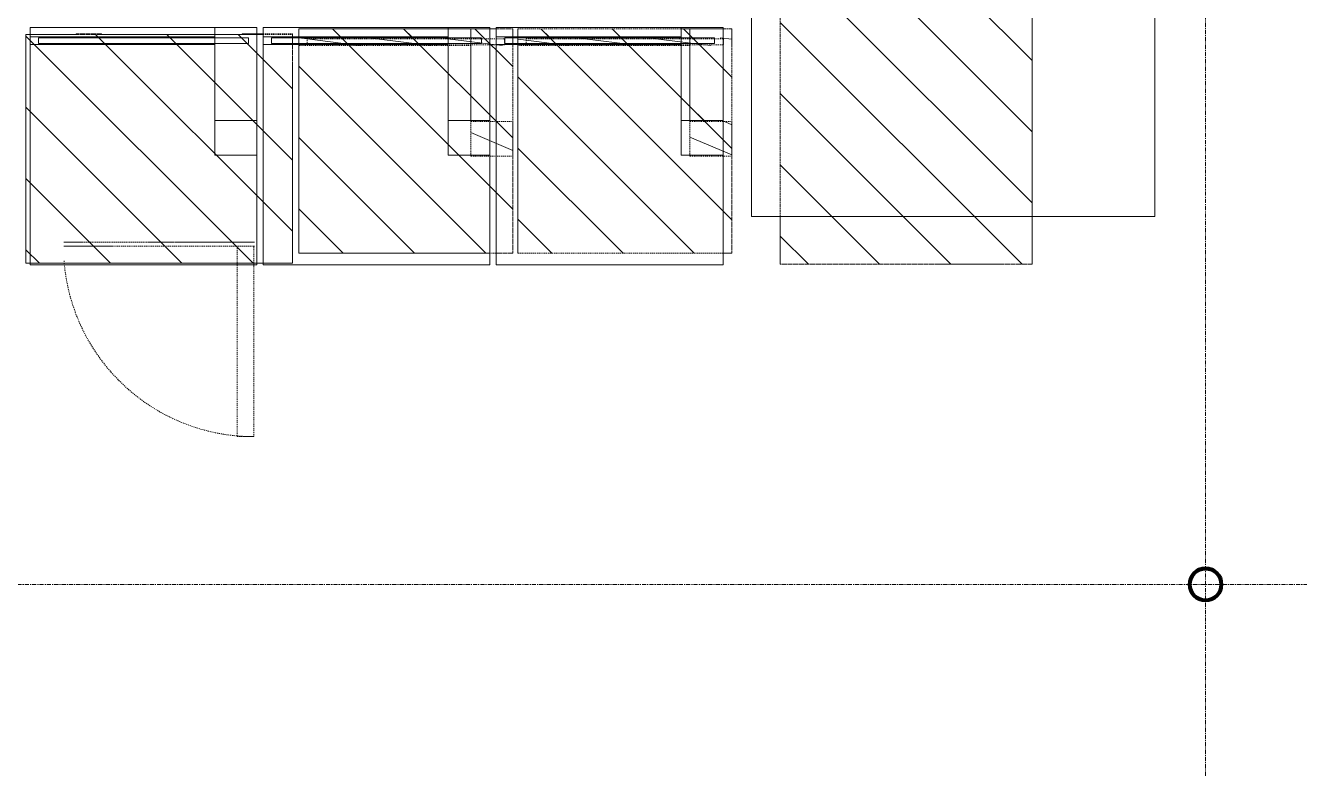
# Model space of a CAD drawing. Header units: inches. Extents: x 12491 to 15223, y 922 to 3433.
# Drawn here: x 14095.7 to 14247.4, y 2098.4 to 2187 of the extents above; entities that cross this region are included whole.
import ezdxf

# ---------------------------------------------------------------- set-up
doc = ezdxf.new("R2010")
doc.units = ezdxf.units.IN
doc.header["$MEASUREMENT"] = 0
for name, pattern in [('Dash 1_16_', [0.125, 0.0625, -0.0625]), ('Demolished', [0.1875, 0.125, -0.0625]), ('Grid Line 1_2_', [0.875, 0.5, -0.125, 0.125, -0.125])]:
    doc.linetypes.add(name, pattern=pattern)
for name, color, linetype, lineweight in [('I-FURN-2', 254, 'Demolished', 9), ('I-FURN-3', 10, 'Demolished', 9), ('I-FURN-5', 10, 'Dash 1_16_', 9), ('M-EQPM-1', 50, 'Continuous', 9), ('M-EQPM-2', 10, 'Demolished', 9), ('M-EQPM-3', 21, 'Demolished', 9), ('M-EQPM-4', 254, 'Demolished', 9), ('S-COLS-4', 52, 'Continuous', 50), ('S-COLS-5', 52, 'Continuous', 9), ('S-GRID-1', 1, 'Grid Line 1_2_', 9)]:
    doc.layers.add(name, color=color, linetype=linetype, lineweight=lineweight)
doc.layers.add('S-COLS-3', color=215, linetype='Continuous', lineweight=18, transparency=0.4)
pattern_1 = [(135, (-13006.364, -2158.645), (-4.2426407, -4.2426407), [])]
pattern_2 = [(135, (-13035.722, -2159.813), (-4.2426407, -4.2426407), [])]
pattern_3 = [(172.929, (-13035.722, -13.289), (-4.24298262, -0.525690454), [])]
pattern_4 = [(135, (-13061.809, -2159.813), (-4.2426407, -4.2426407), [])]
pattern_5 = [(172.929, (-13061.809, -13.289), (-4.24298262, -0.525690454), [])]

# ---------------------------------------------------------------- blocks, each defined once
blk = doc.blocks.new('Table-Rectangular - 72_ x 30_-V17-DEMO _ NEW PLAN SUPERIMPOSED - 1ST FLOOR')
at = {"layer": 'I-FURN-3'}
h = blk.add_hatch(dxfattribs=at)
h.set_pattern_fill('FP_14', color=256, style=0, pattern_type=2)
h.set_pattern_definition([(225, (2194.516, -13099.67), (4.2426407, -4.2426407), [])])
h.paths.add_polyline_path([(36, 15), (-36, 15), (-36, -15), (36, -15), (36, -8.86)], flags=0)
at = {"layer": 'I-FURN-2'}
for p, q in [((-36, -15), (-36, 15)), ((-36, 15), (-29.69, 15)), ((30.31, 15), (36, 15)), ((36, 15), (36, -15)), ((-29.69, -15), (-36, -15)), ((36, -15), (30.31, -15))]:
    blk.add_line(p, q, dxfattribs=at)
at = {"layer": 'I-FURN-3'}
for p, q in [((36, 15), (-36, 15)), ((-36, 15), (-36, -15)), ((-29.69, 15), (30.31, 15)), ((36, -15), (36, 15)), ((-36, -15), (36, -15)), ((30.31, -15), (-29.69, -15))]:
    blk.add_line(p, q, dxfattribs=at)
blk = doc.blocks.new('_Stacked Dryer - D6 - DG26CS-V40-DEMO _ NEW PLAN SUPERIMPOSED - 1ST FLOOR')
at = {"layer": 'M-EQPM-2'}
h = blk.add_hatch(dxfattribs=at)
h.set_pattern_fill('FP_58', color=256, style=0, pattern_type=2)
h.set_pattern_definition(pattern_1)
h.paths.add_polyline_path([(-5.51, 27.25), (-2.51, 27.25), (-2.51, 27.31), (-5.51, 27.31)], flags=0)
h = blk.add_hatch(dxfattribs=at)
h.set_pattern_fill('FP_58', color=256, style=0, pattern_type=2)
h.set_pattern_definition(pattern_1)
h.paths.add_polyline_path([(-11.51, 0), (20.24, 0), (20.24, 27.25), (-11.51, 27.25), (-11.51, 14.64)], flags=0)
for p, q in [((-2.51, 27.31), (-5.51, 27.31)), ((-5.51, 27.31), (-5.51, 27.25)), ((-2.51, 27.31), (-2.51, 27.25)), ((16, 27.31), (14.24, 27.31)), ((14.24, 27.31), (14.24, 27.25)), ((16, 27.31), (16.75, 27.31)), ((20.24, 27.31), (16.75, 27.31)), ((20.24, 27.31), (20.24, 27.25)), ((20.24, 27.25), (-11.51, 27.25)), ((-11.51, 27.25), (-11.51, 0)), ((-11, 27.25), (-5.51, 27.25)), ((-2.51, 27.25), (-5.51, 27.25)), ((-5.51, 27.25), (-2.51, 27.25)), ((-5.51, 27.25), (-2.51, 27.25)), ((-2.51, 27.25), (14.24, 27.25)), ((16, 27.25), (14.24, 27.25)), ((14.24, 27.25), (16, 27.25)), ((14.24, 27.25), (16, 27.25)), ((16, 27.25), (16.75, 27.25)), ((16, 27.25), (16.75, 27.25)), ((20.24, 27.25), (16.75, 27.25)), ((16.75, 27.25), (20.24, 27.25)), ((16.75, 27.25), (20.24, 27.25)), ((20.24, 0), (20.24, 27.25)), ((20.24, 27.25), (20.24, 26.96)), ((20.24, 26.95), (20.24, 26.07)), ((20.24, 26.06), (20.24, 0)), ((13.64, 2), (13.64, -20.68)), ((15.64, -20.68), (15.64, 2)), ((-11.51, 0), (20.24, 0)), ((16, 0), (-11, 0)), ((1.23, 0), (-4.94, 0)), ((3.3, 0), (1.23, 0)), ((7.49, 0), (5.42, 0)), ((9.39, 0), (7.49, 0)), ((13.23, 0), (11.04, 0)), ((13.66, 0), (13.23, 0)), ((20.24, 0), (16.75, 0)), ((-11, 0), (16, 0)), ((-4.94, 0), (13.66, 0)), ((5.42, 0), (3.3, 0)), ((11.04, 0), (9.39, 0)), ((16.75, 0), (20.24, 0)), ((13.64, -20.68), (15.64, -20.68))]:
    blk.add_line(p, q, dxfattribs=at)
blk.add_arc((15.64, 2), 22.68, 184.3791, 270, dxfattribs=at)
at = {"layer": 'M-EQPM-4'}
for p, q in [((-5.51, 27.31), (-2.51, 27.31)), ((-5.51, 27.31), (-5.51, 27.25)), ((-2.51, 27.25), (-2.51, 27.31)), ((14.24, 27.31), (16, 27.31)), ((14.24, 27.31), (14.24, 27.25)), ((16.75, 27.31), (16, 27.31)), ((16.75, 27.31), (20.24, 27.31)), ((20.24, 27.25), (20.24, 27.31)), ((-11.51, 0), (-11.51, 27.25)), ((-11.51, 27.25), (-11, 27.25)), ((16.75, 27.25), (16, 27.25)), ((3.17, 2.5), (-6.98, 2.5)), ((-6.98, 2.5), (-4.81, 2.5)), ((15.7, 2), (-6.98, 2)), ((-6.98, 2), (-1.31, 2)), ((-4.81, 2.5), (-3.23, 2.5)), ((-3.23, 2.5), (15.7, 2.5)), ((-1.31, 2), (15.7, 2)), ((5.55, 2.5), (3.17, 2.5)), ((7.86, 2.5), (5.55, 2.5)), ((15.7, 2.5), (7.86, 2.5)), ((-11, 0), (-11.51, 0)), ((20.11, 0), (-11.39, 0)), ((-8.39, 0), (17.11, 0)), ((-4.94, 0), (-3.63, 0)), ((13.67, 0), (-4.94, 0)), ((13.67, 0), (-4.94, 0)), ((-4.94, 0), (13.67, 0)), ((-3.63, 0), (-0.69, 0)), ((-0.69, 0), (1.22, 0)), ((1.22, 0), (3.3, 0)), ((3.3, 0), (13.67, 0)), ((16.75, 0), (16, 0)), ((-11.51, 0), (-11, 0)), ((-11.39, 0), (-8.39, 0)), ((16, 0), (16.75, 0)), ((17.11, 0), (20.11, 0))]:
    blk.add_line(p, q, dxfattribs=at)
blk = doc.blocks.new('_Front Washer - MAT12-V46-DEMO _ NEW PLAN SUPERIMPOSED - 1ST FLOOR')
at = {"layer": 'M-EQPM-2'}
h = blk.add_hatch(dxfattribs=at)
h.set_pattern_fill('FP_61', color=256, style=0, pattern_type=2)
h.set_pattern_definition(pattern_2)
h.paths.add_polyline_path([(-7.33, 25.66), (12.11, 25.66), (12.11, 26.75), (-8.39, 26.75), (-8.39, 25.66)], flags=0)
h = blk.add_hatch(dxfattribs=at)
h.set_pattern_fill('FP_61', color=256, style=0, pattern_type=2)
h.set_pattern_definition(pattern_2)
h.paths.add_polyline_path([(2.53, 0), (17.11, 0), (17.11, 26.75), (-8.39, 26.75), (-8.39, 0)], flags=0)
h = blk.add_hatch(dxfattribs=at)
h.set_pattern_fill('FP_61', color=256, style=0, pattern_type=2)
h.set_pattern_definition(pattern_2)
h.paths.add_polyline_path([(15.67, 15.69), (17.11, 15.69), (17.11, 26.75), (12.11, 26.75), (12.11, 15.69)], flags=0)
h = blk.add_hatch(dxfattribs=at)
h.set_pattern_fill('FP_63', color=256, style=0, pattern_type=2)
h.set_pattern_definition(pattern_3)
h.paths.add_polyline_path([(9.39, 24.75), (17.11, 24.75), (17.11, 25.66), (-8.39, 25.66), (-8.39, 24.75), (9.1, 24.75)], flags=0)
h.paths.add_polyline_path([(16.11, 24.84), (-7.39, 24.84), (-7.39, 25.56), (16.11, 25.56), (16.11, 25.24)], flags=0)
h = blk.add_hatch(dxfattribs=at)
h.set_pattern_fill('FP_63', color=256, style=0, pattern_type=2)
h.set_pattern_definition(pattern_3)
h.paths.add_polyline_path([(9.1, 24.84), (16.11, 24.84), (16.11, 25.56), (-7.39, 25.56), (-7.39, 24.84), (5.81, 24.84)], flags=0)
h = blk.add_hatch(dxfattribs=at)
h.set_pattern_fill('FP_62', color=256, style=0, pattern_type=2)
h.set_pattern_definition([(157.09, (-13035.722, -390.055), (-4.2425945, -1.7928471), [])])
h.paths.add_polyline_path([(12.11, 11.55), (17.11, 11.55), (17.11, 15.69), (12.11, 15.69), (12.11, 13.47)], flags=0)
for p, q in [((-8.39, 26.75), (14.39, 26.75)), ((-8.39, 25.8), (-8.39, 26.75)), ((-8.39, 25.66), (-8.39, 26.75)), ((-8.39, 26.75), (9.39, 26.75)), ((14.39, 26.75), (-8.39, 26.75)), ((-8.39, 26.75), (-8.39, 25.8)), ((-8.39, 25.8), (-8.39, 26.75)), ((-8.39, 26.75), (14.39, 26.75)), ((12.11, 15.69), (12.11, 26.75)), ((12.11, 26.75), (12.11, 25.66)), ((17.11, 26.75), (12.11, 26.75)), ((14.39, 26.75), (15.14, 26.75)), ((15.14, 26.75), (17.11, 26.75)), ((17.11, 26.75), (15.14, 26.75)), ((15.14, 26.75), (17.11, 26.75)), ((17.11, 26.75), (17.11, 15.69)), ((17.11, 25.8), (17.11, 26.75)), ((17.11, 25.8), (17.11, 26.75)), ((17.11, 26.75), (17.11, 25.8)), ((-8.39, 25.67), (-8.39, 25.78)), ((-8.39, 25.78), (-8.39, 25.67)), ((-8.39, 25.67), (-8.39, 25.78)), ((-8.39, 24.91), (-8.39, 25.66)), ((-8.39, 24.75), (-8.39, 25.66)), ((-8.39, 25.66), (9.39, 25.66)), ((-8.39, 25.66), (-8.39, 24.91)), ((-8.39, 24.91), (-8.39, 25.66)), ((-8.39, 24.75), (-8.39, 24.89)), ((9.39, 24.75), (-8.39, 24.75)), ((-8.39, 24.75), (-8.39, 0)), ((-8.39, 0), (-8.39, 24.75)), ((-7.39, 24.84), (-7.39, 25.56)), ((-7.39, 25.56), (9.39, 25.56)), ((9.39, 24.84), (-7.39, 24.84)), ((12.11, 25.66), (12.11, 24.75)), ((12.11, 25.56), (14.39, 25.56)), ((14.39, 24.84), (12.11, 24.84)), ((12.11, 24.75), (12.11, 11.69)), ((17.11, 25.67), (17.11, 25.79)), ((17.11, 25.67), (17.11, 25.79)), ((17.11, 25.79), (17.11, 25.67)), ((17.11, 24.9), (17.11, 25.66)), ((17.11, 24.9), (17.11, 25.66)), ((17.11, 25.66), (17.11, 24.9)), ((17.11, 24.75), (17.11, 24.89)), ((17.11, 24.75), (17.11, 24.89)), ((17.11, 24.89), (17.11, 24.75)), ((17.11, 24.75), (17.11, 11.55)), ((12.11, 11.55), (12.11, 15.69)), ((12.11, 15.69), (17.11, 15.69)), ((17.11, 15.69), (17.11, 11.55)), ((12.11, 11.55), (17.11, 11.55)), ((17.11, 0), (17.11, 11.55)), ((17.11, 11.55), (17.11, 0)), ((-8.39, 0), (17.11, 0)), ((14.39, 0), (-8.39, 0)), ((17.11, 0), (15.14, 0))]:
    blk.add_line(p, q, dxfattribs=at)
at = {"layer": 'M-EQPM-3'}
for p, q in [((9.39, 26.75), (12.11, 26.75)), ((9.39, 25.66), (12.11, 25.66)), ((9.39, 25.56), (12.11, 25.56)), ((12.11, 24.84), (9.39, 24.84)), ((12.11, 24.75), (9.39, 24.75))]:
    blk.add_line(p, q, dxfattribs=at)
at = {"layer": 'M-EQPM-4'}
for p, q in [((14.39, 26.75), (15.14, 26.75)), ((15.14, 26.75), (14.39, 26.75)), ((-8.39, 24.75), (-8.39, 24.89)), ((-8.39, 24.89), (-8.39, 24.75)), ((14.39, 25.56), (16.11, 25.56)), ((16.11, 24.84), (14.39, 24.84)), ((16.11, 25.56), (16.11, 24.84)), ((17.11, 11.55), (17.11, 24.75)), ((17.11, 11.55), (17.11, 24.75)), ((12.11, 11.69), (12.11, 11.55)), ((15.14, 0), (14.39, 0))]:
    blk.add_line(p, q, dxfattribs=at)
blk = doc.blocks.new('_Front Washer - MAT12-V48-DEMO _ NEW PLAN SUPERIMPOSED - 1ST FLOOR')
at = {"layer": 'M-EQPM-2'}
h = blk.add_hatch(dxfattribs=at)
h.set_pattern_fill('FP_67', color=256, style=0, pattern_type=2)
h.set_pattern_definition(pattern_4)
h.paths.add_polyline_path([(-7.14, 25.66), (12.11, 25.66), (12.11, 26.75), (-8.39, 26.75), (-8.39, 25.66)], flags=0)
h = blk.add_hatch(dxfattribs=at)
h.set_pattern_fill('FP_67', color=256, style=0, pattern_type=2)
h.set_pattern_definition(pattern_4)
h.paths.add_polyline_path([(12.11, 0), (17.11, 0), (17.11, 26.75), (-8.39, 26.75), (-8.39, 0), (2.72, 0)], flags=0)
h = blk.add_hatch(dxfattribs=at)
h.set_pattern_fill('FP_67', color=256, style=0, pattern_type=2)
h.set_pattern_definition(pattern_4)
h.paths.add_polyline_path([(15.86, 15.69), (17.11, 15.69), (17.11, 26.75), (12.11, 26.75), (12.11, 15.69)], flags=0)
h = blk.add_hatch(dxfattribs=at)
h.set_pattern_fill('FP_69', color=256, style=0, pattern_type=2)
h.set_pattern_definition(pattern_5)
h.paths.add_polyline_path([(11.05, 24.75), (17.11, 24.75), (17.11, 25.66), (-8.39, 25.66), (-8.39, 24.75), (9.29, 24.75)], flags=0)
h.paths.add_polyline_path([(16.05, 24.84), (-7.39, 24.84), (-7.39, 25.56), (16.11, 25.56), (16.11, 24.84)], flags=0)
h = blk.add_hatch(dxfattribs=at)
h.set_pattern_fill('FP_69', color=256, style=0, pattern_type=2)
h.set_pattern_definition(pattern_5)
h.paths.add_polyline_path([(9.29, 24.84), (16.11, 24.84), (16.11, 25.56), (-7.39, 25.56), (-7.39, 24.84), (6, 24.84)], flags=0)
h = blk.add_hatch(dxfattribs=at)
h.set_pattern_fill('FP_68', color=256, style=0, pattern_type=2)
h.set_pattern_definition([(157.09, (-13061.809, -390.055), (-4.2425945, -1.7928471), [])])
h.paths.add_polyline_path([(12.11, 11.55), (17.11, 11.55), (17.11, 15.69), (12.11, 15.69), (12.11, 13.47)], flags=0)
for p, q in [((-8.39, 26.75), (16.05, 26.75)), ((-8.39, 25.8), (-8.39, 26.75)), ((-8.39, 25.66), (-8.39, 26.75)), ((-8.39, 26.75), (11.05, 26.75)), ((16.05, 26.75), (-8.39, 26.75)), ((-8.39, 26.75), (-8.39, 25.8)), ((-8.39, 25.8), (-8.39, 26.75)), ((-8.39, 26.75), (16.05, 26.75)), ((12.11, 15.69), (12.11, 26.75)), ((12.11, 26.75), (12.11, 25.66)), ((17.11, 26.75), (12.11, 26.75)), ((16.05, 26.75), (17.11, 26.75)), ((17.11, 26.75), (17.11, 15.69)), ((17.11, 26.75), (17.11, 25.66)), ((-8.39, 25.67), (-8.39, 25.78)), ((-8.39, 25.78), (-8.39, 25.67)), ((-8.39, 25.67), (-8.39, 25.78)), ((-8.39, 24.9), (-8.39, 25.66)), ((-8.39, 24.75), (-8.39, 25.66)), ((-8.39, 25.66), (11.05, 25.66)), ((-8.39, 25.66), (-8.39, 24.9)), ((-8.39, 24.9), (-8.39, 25.66)), ((-8.39, 24.75), (-8.39, 24.89)), ((11.05, 24.75), (-8.39, 24.75)), ((-8.39, 24.75), (-8.39, 0)), ((-8.39, 0), (-8.39, 24.75)), ((-7.39, 24.84), (-7.39, 25.56)), ((-7.39, 25.56), (11.05, 25.56)), ((11.05, 24.84), (-7.39, 24.84)), ((12.11, 25.66), (12.11, 24.75)), ((12.11, 25.56), (16.05, 25.56)), ((16.05, 24.84), (12.11, 24.84)), ((12.11, 24.75), (12.11, 11.69)), ((17.11, 24.75), (17.11, 25.66)), ((17.11, 24.75), (17.11, 25.66)), ((17.11, 25.66), (17.11, 24.75)), ((17.11, 24.75), (17.11, 11.55)), ((12.11, 11.55), (12.11, 15.69)), ((12.11, 15.69), (17.11, 15.69)), ((17.11, 15.69), (17.11, 11.55)), ((12.11, 11.55), (17.11, 11.55)), ((17.11, 0), (17.11, 11.55)), ((-8.39, 0), (17.11, 0)), ((16.05, 0), (-8.39, 0))]:
    blk.add_line(p, q, dxfattribs=at)
at = {"layer": 'M-EQPM-3'}
for p, q in [((11.05, 26.75), (12.11, 26.75)), ((11.05, 25.66), (12.11, 25.66)), ((11.05, 25.56), (12.11, 25.56)), ((12.11, 24.84), (11.05, 24.84)), ((12.11, 24.75), (11.05, 24.75))]:
    blk.add_line(p, q, dxfattribs=at)
at = {"layer": 'M-EQPM-4'}
for p, q in [((16.05, 26.75), (17.11, 26.75)), ((17.11, 26.75), (16.05, 26.75)), ((17.11, 25.66), (17.11, 26.75)), ((17.11, 25.66), (17.11, 26.75)), ((-8.39, 24.75), (-8.39, 24.89)), ((-8.39, 24.89), (-8.39, 24.75)), ((16.05, 25.56), (16.11, 25.56)), ((16.11, 24.84), (16.05, 24.84)), ((16.11, 25.56), (16.11, 24.84)), ((17.11, 11.55), (17.11, 24.75)), ((17.11, 11.55), (17.11, 24.75)), ((12.11, 11.69), (12.11, 11.55)), ((17.11, 11.55), (17.11, 0)), ((17.11, 0), (16.05, 0))]:
    blk.add_line(p, q, dxfattribs=at)
blk = doc.blocks.new('_Front Washer - MAH21-V153-DEMO _ NEW PLAN SUPERIMPOSED - 1ST FLOOR')
at = {"layer": 'M-EQPM-1'}
for p, q in [((-9.14, 28.25), (17.86, 28.25)), ((-9.14, 27.44), (-9.14, 28.25)), ((-9.14, 27.44), (-9.14, 28.25)), ((-9.14, 28.25), (12.86, 28.25)), ((17.86, 28.25), (-9.14, 28.25)), ((-9.14, 28.25), (-9.14, 27.44)), ((-9.14, 27.44), (-9.14, 28.25)), ((-9.14, 28.25), (17.86, 28.25)), ((-9.14, 26.25), (-9.14, 27.44)), ((-9.14, 27.16), (-9.14, 27.44)), ((-9.14, 27.44), (-9.14, 26.25)), ((-9.14, 26.25), (-9.14, 27.44)), ((12.86, 27.44), (12.86, 28.25)), ((12.86, 28.25), (12.86, 27.44)), ((17.86, 28.25), (12.86, 28.25)), ((12.86, 17.19), (12.86, 27.44)), ((12.86, 27.44), (12.86, 27.16)), ((17.86, 28.25), (17.86, 27.44)), ((17.86, 27.44), (17.86, 28.25)), ((17.86, 27.44), (17.86, 28.25)), ((17.86, 28.25), (17.86, 27.51)), ((17.86, 27.51), (17.86, 27.16)), ((17.86, 27.44), (17.86, 17.19)), ((17.86, 27.16), (17.86, 27.44)), ((17.86, 27.16), (17.86, 27.44)), ((-9.14, 26.25), (-9.14, 27.16)), ((-9.14, 27.16), (12.86, 27.16)), ((12.86, 26.25), (-9.14, 26.25)), ((-9.14, 26.25), (-9.14, 0.19)), ((-9.14, 0.19), (-9.14, 26.25)), ((-8.14, 26.37), (-8.14, 27.03)), ((-8.14, 27.03), (12.86, 27.03)), ((12.86, 26.37), (-8.14, 26.37)), ((12.86, 27.16), (12.86, 26.25)), ((12.86, 27.03), (16.86, 27.03)), ((16.86, 26.37), (12.86, 26.37)), ((12.86, 26.25), (12.86, 13.05)), ((16.86, 27.03), (16.86, 26.37)), ((17.86, 26.25), (17.86, 27.16)), ((17.86, 26.25), (17.86, 27.16)), ((17.86, 27.16), (17.86, 26.25)), ((17.86, 13.05), (17.86, 26.25)), ((17.86, 13.05), (17.86, 26.25)), ((17.86, 26.25), (17.86, 13.05)), ((12.86, 13.05), (12.86, 17.19)), ((12.86, 17.19), (17.86, 17.19)), ((17.86, 17.19), (17.86, 13.05)), ((12.86, 13.05), (17.86, 13.05)), ((17.86, 0.19), (17.86, 13.05)), ((17.86, 13.05), (17.86, 0.19)), ((-9.14, 0.19), (-9.14, 0)), ((-9.14, 0), (-9.14, 0.19)), ((-9.14, 0), (17.86, 0)), ((17.86, 0), (-9.14, 0)), ((17.86, 0), (17.86, 0.19)), ((17.86, 0.19), (17.86, 0))]:
    blk.add_line(p, q, dxfattribs=at)
blk = doc.blocks.new('_Front Washer - MAH21-V154-DEMO _ NEW PLAN SUPERIMPOSED - 1ST FLOOR')
at = {"layer": 'M-EQPM-1'}
for p, q in [((-9.14, 28.25), (17.86, 28.25)), ((-9.14, 27.44), (-9.14, 28.25)), ((-9.14, 27.44), (-9.14, 28.25)), ((-9.14, 28.25), (12.86, 28.25)), ((17.86, 28.25), (-9.14, 28.25)), ((-9.14, 28.25), (-9.14, 27.44)), ((-9.14, 27.51), (-9.14, 28.25)), ((-9.14, 28.25), (17.86, 28.25)), ((-9.14, 26.25), (-9.14, 27.51)), ((-9.14, 26.25), (-9.14, 27.44)), ((-9.14, 27.16), (-9.14, 27.44)), ((-9.14, 27.44), (-9.14, 26.25)), ((12.86, 17.19), (12.86, 28.25)), ((12.86, 28.25), (12.86, 28.11)), ((17.86, 28.25), (12.86, 28.25)), ((12.86, 28.11), (12.86, 27.16)), ((17.86, 28.25), (17.86, 28.11)), ((17.86, 28.11), (17.86, 28.25)), ((17.86, 28.11), (17.86, 28.25)), ((17.86, 28.25), (17.86, 28.11)), ((17.86, 28.11), (17.86, 17.19)), ((17.86, 27.16), (17.86, 28.11)), ((17.86, 27.16), (17.86, 28.11)), ((17.86, 28.11), (17.86, 27.16)), ((-9.14, 26.25), (-9.14, 27.16)), ((-9.14, 27.16), (-5.65, 27.16)), ((-5.65, 26.25), (-9.14, 26.25)), ((-9.14, 26.25), (-9.14, 0.19)), ((-9.14, 0.19), (-9.14, 26.25)), ((-8.14, 26.37), (-8.14, 27.03)), ((-8.14, 27.03), (-5.65, 27.03)), ((-5.65, 26.37), (-8.14, 26.37)), ((-5.65, 27.16), (-4.92, 27.16)), ((-5.65, 27.03), (-4.92, 27.03)), ((-4.92, 26.37), (-5.65, 26.37)), ((-4.92, 26.25), (-5.65, 26.25)), ((-4.92, 27.16), (12.86, 27.16)), ((-4.92, 27.03), (12.86, 27.03)), ((12.86, 26.37), (-4.92, 26.37)), ((12.86, 26.25), (-4.92, 26.25)), ((12.86, 27.16), (12.86, 27.02)), ((12.86, 27.03), (16.86, 27.03)), ((12.86, 26.98), (12.86, 26.25)), ((15.58, 26.37), (12.86, 26.37)), ((12.86, 26.25), (12.86, 26.14)), ((12.86, 26.11), (12.86, 13.05)), ((16.86, 26.37), (15.58, 26.37)), ((16.86, 27), (16.86, 26.37)), ((17.86, 27.02), (17.86, 27.16)), ((17.86, 27.02), (17.86, 27.16)), ((17.86, 27.16), (17.86, 27.02)), ((17.86, 26.25), (17.86, 27.01)), ((17.86, 26.25), (17.86, 27.01)), ((17.86, 27.01), (17.86, 26.25)), ((17.86, 26.12), (17.86, 26.25)), ((17.86, 26.12), (17.86, 26.25)), ((17.86, 26.25), (17.86, 26.12)), ((17.86, 13.05), (17.86, 26.11)), ((17.86, 13.05), (17.86, 26.11)), ((17.86, 26.11), (17.86, 13.05)), ((12.86, 13.05), (12.86, 17.19)), ((12.86, 17.19), (15.58, 17.19)), ((15.58, 17.19), (17.86, 17.19)), ((17.86, 17.19), (17.86, 13.05)), ((12.86, 13.05), (15.58, 13.05)), ((15.58, 13.05), (17.86, 13.05)), ((17.86, 12.91), (17.86, 13.05)), ((17.86, 13.05), (17.86, 12.91)), ((17.86, 0), (17.86, 12.91)), ((17.86, 12.91), (17.86, 1.36)), ((-9.14, 0.19), (-9.14, 0)), ((-9.14, 0), (-9.14, 0.19)), ((-9.14, 0), (17.86, 0)), ((17.86, 0), (-9.14, 0)), ((17.86, 1.36), (17.86, 0))]:
    blk.add_line(p, q, dxfattribs=at)
blk = doc.blocks.new('_Front Washer - MAH21-V155-DEMO _ NEW PLAN SUPERIMPOSED - 1ST FLOOR')
at = {"layer": 'M-EQPM-1'}
for p, q in [((-9.14, 28.25), (17.86, 28.25)), ((-9.14, 28.11), (-9.14, 28.25)), ((-9.14, 28.11), (-9.14, 28.25)), ((-9.14, 28.25), (12.86, 28.25)), ((17.86, 28.25), (-9.14, 28.25)), ((-9.14, 28.25), (-9.14, 28.11)), ((-9.14, 28.11), (-9.14, 28.25)), ((-9.14, 28.25), (17.86, 28.25)), ((-9.14, 27.01), (-9.14, 28.11)), ((-9.14, 27.16), (-9.14, 28.11)), ((-9.14, 28.11), (-9.14, 27.01)), ((-9.14, 27.01), (-9.14, 28.11)), ((12.86, 17.19), (12.86, 28.25)), ((12.86, 28.25), (12.86, 28.11)), ((17.86, 28.25), (12.86, 28.25)), ((12.86, 28.11), (12.86, 27.16)), ((17.86, 28.25), (17.86, 28.11)), ((17.86, 28.11), (17.86, 28.25)), ((17.86, 28.11), (17.86, 28.25)), ((17.86, 28.25), (17.86, 28.11)), ((17.86, 28.11), (17.86, 17.19)), ((17.86, 27.16), (17.86, 28.11)), ((17.86, 27.16), (17.86, 28.11)), ((17.86, 28.11), (17.86, 27.16)), ((-9.14, 27.01), (-9.14, 27.16)), ((-9.14, 27.16), (-7.17, 27.16)), ((-9.14, 26.25), (-9.14, 27.01)), ((-9.14, 26.25), (-9.14, 27.01)), ((-9.14, 27.01), (-9.14, 26.25)), ((-9.14, 26.25), (-9.14, 27.01)), ((-7.17, 26.25), (-9.14, 26.25)), ((-9.14, 26.25), (-9.14, 26.12)), ((-9.14, 26.12), (-9.14, 26.25)), ((-9.14, 12.91), (-9.14, 26.12)), ((-9.14, 26.11), (-9.14, 12.91)), ((-8.14, 27.03), (-7.17, 27.03)), ((-8.14, 26.92), (-8.14, 27.01)), ((-8.14, 26.37), (-8.14, 26.89)), ((-7.17, 26.37), (-8.14, 26.37)), ((-7.17, 27.16), (-6.58, 27.16)), ((-7.17, 27.03), (-6.58, 27.03)), ((-6.58, 26.37), (-7.17, 26.37)), ((-6.58, 26.25), (-7.17, 26.25)), ((-6.58, 27.16), (12.86, 27.16)), ((-6.58, 27.03), (12.86, 27.03)), ((12.86, 26.37), (-6.58, 26.37)), ((12.86, 26.25), (-6.58, 26.25)), ((12.86, 27.16), (12.86, 27.02)), ((12.86, 27.03), (16.86, 27.03)), ((12.86, 26.99), (12.86, 26.25)), ((13.92, 26.37), (12.86, 26.37)), ((12.86, 26.25), (12.86, 26.13)), ((12.86, 26.11), (12.86, 13.05)), ((16.86, 26.37), (13.92, 26.37)), ((16.86, 27.01), (16.86, 26.37)), ((17.86, 27.01), (17.86, 27.16)), ((17.86, 27.01), (17.86, 27.16)), ((17.86, 27.16), (17.86, 27.01)), ((17.86, 26.25), (17.86, 27.01)), ((17.86, 26.25), (17.86, 27.01)), ((17.86, 27.01), (17.86, 26.25)), ((17.86, 26.11), (17.86, 26.25)), ((17.86, 26.11), (17.86, 26.25)), ((17.86, 26.25), (17.86, 26.11)), ((17.86, 13.05), (17.86, 26.11)), ((17.86, 13.05), (17.86, 26.11)), ((17.86, 26.11), (17.86, 13.05)), ((12.86, 13.05), (12.86, 17.19)), ((12.86, 17.19), (13.92, 17.19)), ((13.92, 17.19), (17.86, 17.19)), ((17.86, 17.19), (17.86, 13.05)), ((-9.14, 12.91), (-9.14, 0)), ((-9.14, 1.36), (-9.14, 12.91)), ((12.86, 13.05), (13.92, 13.05)), ((13.92, 13.05), (17.86, 13.05)), ((17.86, 12.91), (17.86, 13.05)), ((17.86, 13.05), (17.86, 12.91)), ((17.86, 0), (17.86, 12.91)), ((17.86, 12.91), (17.86, 1.36)), ((-9.14, 0), (-9.14, 1.36)), ((-9.14, 0), (17.86, 0)), ((17.86, 0), (-9.14, 0)), ((17.86, 1.36), (17.86, 0))]:
    blk.add_line(p, q, dxfattribs=at)
blk = doc.blocks.new('Table-Rectangular - 30x48-V201-DEMO _ NEW PLAN SUPERIMPOSED - 1ST FLOOR')
at = {"layer": 'I-FURN-5'}
for p, q in [((24, 15), (-24, 15)), ((-24, 15), (-24, -15)), ((-24, -15), (-24, 15)), ((-24, 15), (-9.4, 15)), ((-9.4, 15), (20.6, 15)), ((20.6, 15), (24, 15)), ((24, -8), (24, 15)), ((24, 15), (24, -8)), ((24, -15), (24, -8)), ((24, -8), (24, -15)), ((-24, -15), (24, -15)), ((-9.4, -15), (-24, -15)), ((20.6, -15), (-9.4, -15)), ((24, -15), (20.6, -15))]:
    blk.add_line(p, q, dxfattribs=at)

msp = doc.modelspace()

# ---------------------------------------------------------------- hatches: boundary and pattern name
at = {"layer": 'S-COLS-3'}
h = msp.add_hatch(color=256, dxfattribs=at)
h.paths.add_polyline_path([(14235.767, 2118.413), (14236.657, 2118.413), (14237.459, 2118.799), (14238.014, 2119.495), (14238.212, 2120.362), (14238.014, 2121.23), (14237.459, 2121.926), (14236.657, 2122.312), (14235.767, 2122.312), (14234.965, 2121.926), (14234.41, 2121.23), (14234.212, 2120.362), (14234.41, 2119.495), (14234.965, 2118.799)], flags=0)
h.paths.add_polyline_path([(14236.212, 2118.572), (14235.317, 2118.812), (14234.662, 2119.467), (14234.422, 2120.362), (14234.662, 2121.257), (14235.317, 2121.913), (14236.212, 2122.152), (14237.107, 2121.913), (14237.762, 2121.257), (14238.002, 2120.362), (14237.762, 2119.467), (14237.107, 2118.812)], flags=0)

# ---------------------------------------------------------------- linework, layer by layer
at = {"layer": 'S-COLS-4'}
for radius, start, end in [(2, 0, 180), (1.79, 0, 180), (2, 180, 0), (1.79, 180, 0)]:
    msp.add_arc((14236.212, 2120.362), radius, start, end, dxfattribs=at)
at = {"layer": 'S-COLS-5'}
for radius, start, end in [(2, 0, 180), (1.79, 0, 180), (2, 180, 308.57143), (1.79, 180, 208.11865), (1.79, 208.11865, 217.08936), (2, 308.57143, 334.28571), (1.79, 322.91064, 331.88135), (1.79, 331.88135, 0), (2, 334.28571, 0), (1.79, 217.08936, 236.28956), (1.79, 236.28956, 246.77028), (1.79, 246.77028, 264.59356), (1.79, 264.59356, 275.40644), (1.79, 275.40644, 293.22972), (1.79, 293.22972, 303.71044), (1.79, 303.71044, 322.91064)]:
    msp.add_arc((14236.212, 2120.362), radius, start, end, dxfattribs=at)
at = {"layer": 'S-GRID-1'}
for p, q in [((14236.212, 1849.931), (14236.212, 2518.327)), ((13554.863, 2120.362), (14533.559, 2120.362))]:
    msp.add_line(p, q, dxfattribs=at)

# ---------------------------------------------------------------- block references
at = {"layer": 'I-FURN-2', "rotation": 270.0000000000001}
msp.add_blockref('Table-Rectangular - 72_ x 30_-V17-DEMO _ NEW PLAN SUPERIMPOSED - 1ST FLOOR', (14200.569, 2194.516), dxfattribs=at)
at = {"layer": 'I-FURN-5', "rotation": 180}
msp.add_blockref('Table-Rectangular - 30x48-V201-DEMO _ NEW PLAN SUPERIMPOSED - 1ST FLOOR', (14206.165, 2179.203), dxfattribs=at)
at = {"layer": 'M-EQPM-1'}
for name, p in [('_Front Washer - MAH21-V153-DEMO _ NEW PLAN SUPERIMPOSED - 1ST FLOOR', (14105.401, 2158.453)), ('_Front Washer - MAH21-V154-DEMO _ NEW PLAN SUPERIMPOSED - 1ST FLOOR', (14133.151, 2158.453)), ('_Front Washer - MAH21-V155-DEMO _ NEW PLAN SUPERIMPOSED - 1ST FLOOR', (14160.901, 2158.453))]:
    msp.add_blockref(name, p, dxfattribs=at)
at = {"layer": 'M-EQPM-2'}
msp.add_blockref('_Front Washer - MAT12-V46-DEMO _ NEW PLAN SUPERIMPOSED - 1ST FLOOR', (14136.621, 2159.813), dxfattribs=at)
at = {"layer": 'M-EQPM-4'}
for name, p in [('_Front Washer - MAT12-V48-DEMO _ NEW PLAN SUPERIMPOSED - 1ST FLOOR', (14162.708, 2159.813)), ('_Stacked Dryer - D6 - DG26CS-V40-DEMO _ NEW PLAN SUPERIMPOSED - 1ST FLOOR', (14107.264, 2158.645))]:
    msp.add_blockref(name, p, dxfattribs=at)

doc.saveas('drawing.dxf')
